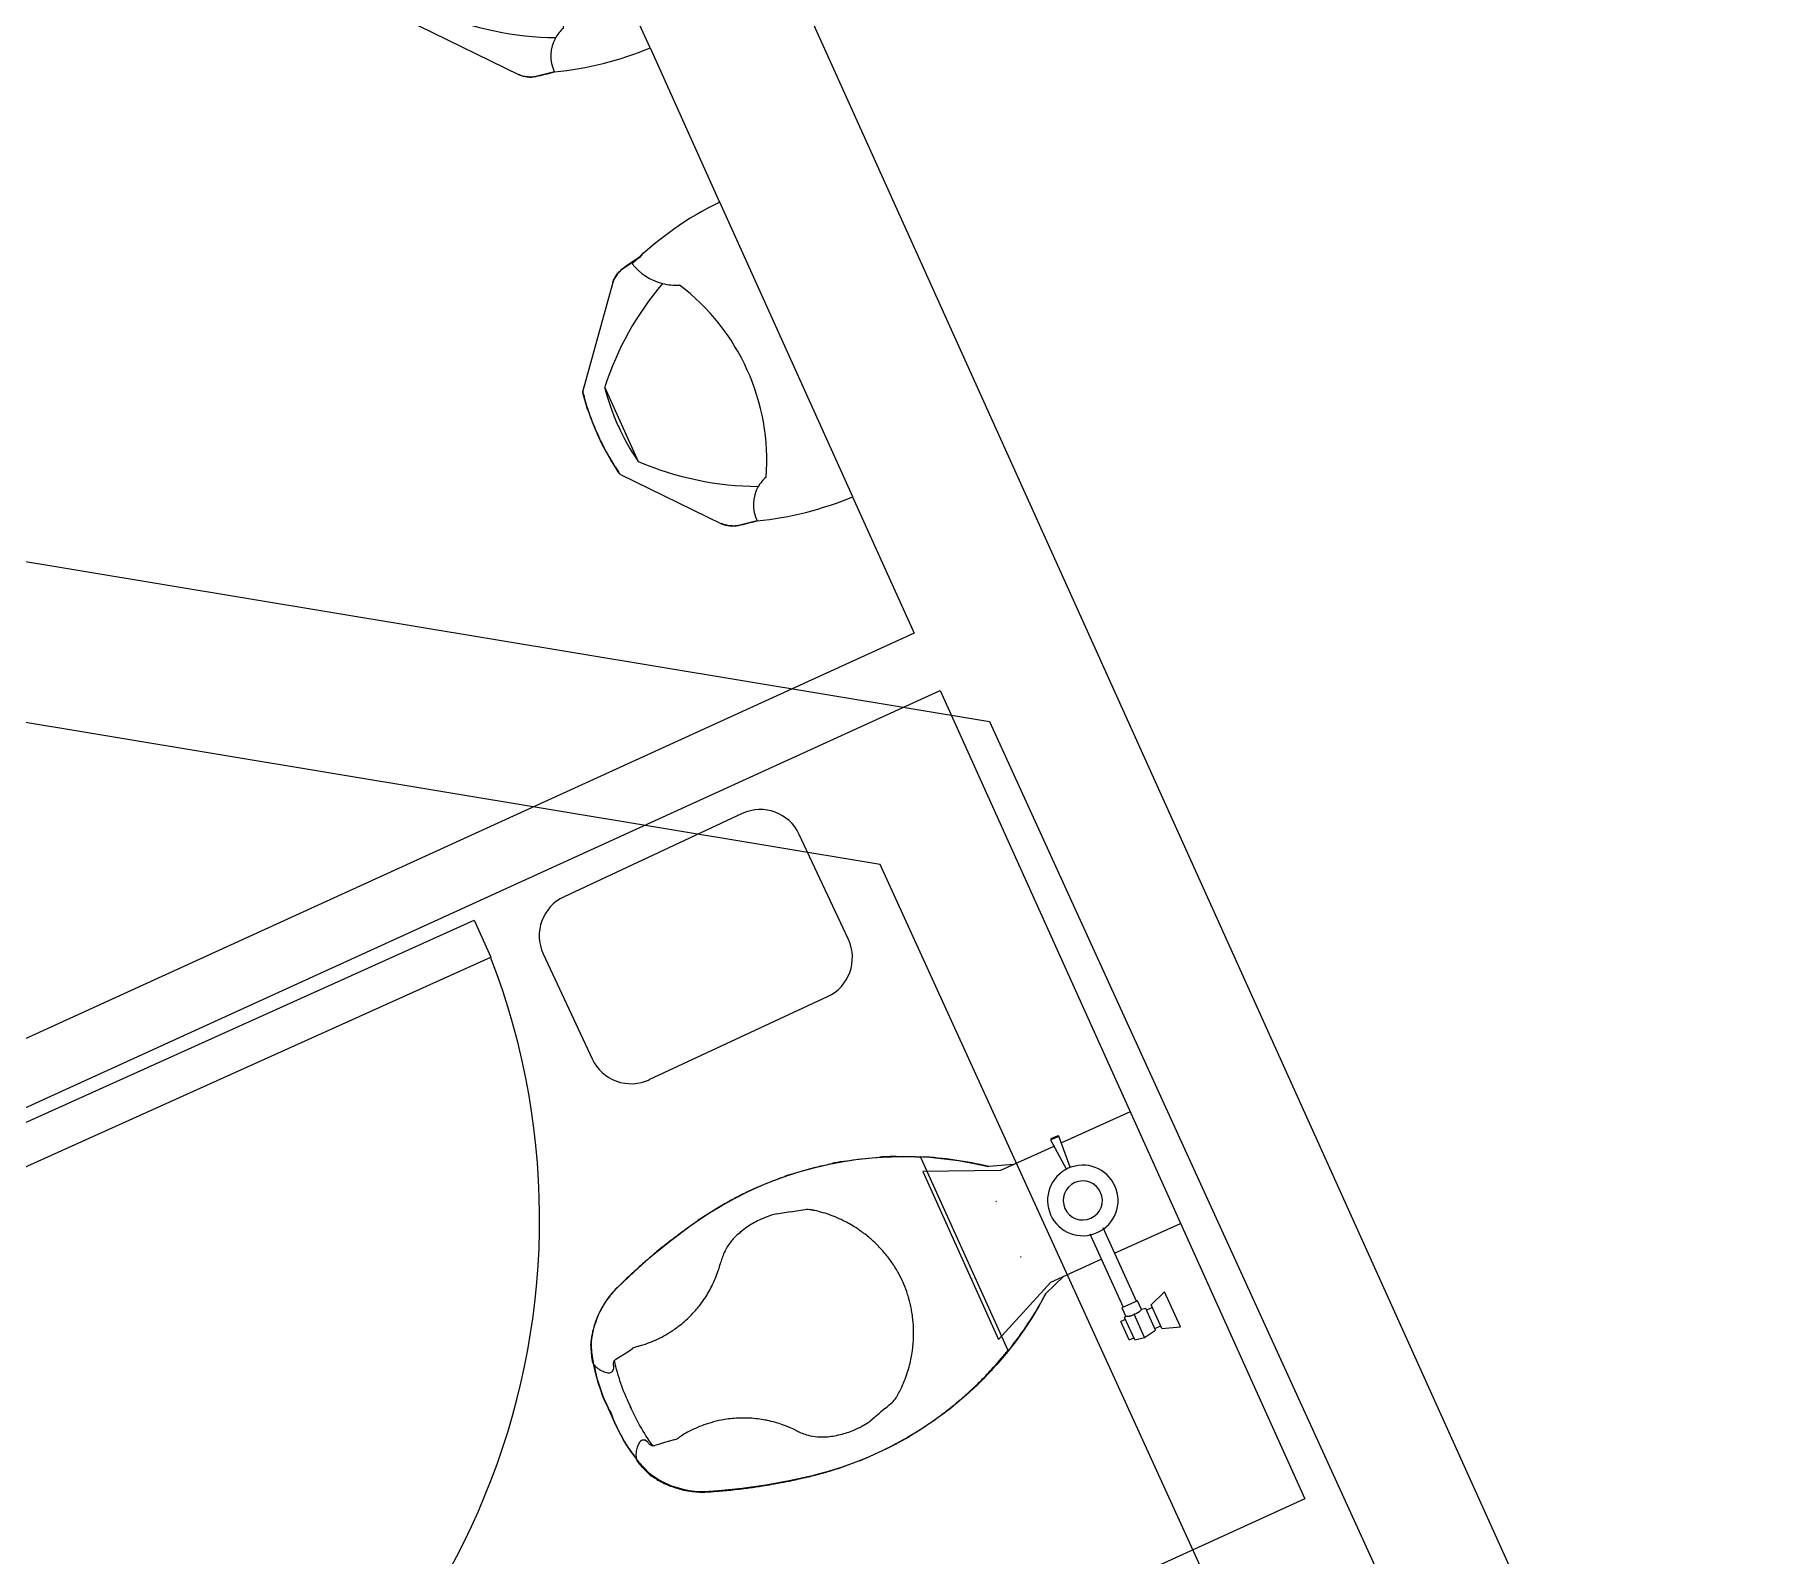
# Model space of a CAD drawing. Header units: metres. Extents: x -217 to -108, y -304 to -188.
# Drawn here: x -148.007 to -145.837, y -225.696 to -223.782 of the extents above; entities that cross this region are included whole.
import ezdxf

# ---------------------------------------------------------------- set-up
doc = ezdxf.new("R2010")
doc.units = ezdxf.units.M
for name, color, linetype, lineweight in [('A-DOOR', 31, 'Continuous', 9), ('A-FLOR', 192, 'Continuous', 9), ('A-WALL', 113, 'Continuous', 9), ('I-FURN', 30, 'Continuous', 9), ('I-WALL', 2, 'Continuous', 9), ('P-SANR-FIXT', 6, 'Continuous', 9)]:
    doc.layers.add(name, color=color, linetype=linetype, lineweight=lineweight)

# ---------------------------------------------------------------- blocks, each defined once
blk = doc.blocks.new('Urinal-2_Reed - Urinal-V77-Nivel 3')
at = {"layer": 'P-SANR-FIXT'}
for p, q in [((-0.0694, 0.3546), (-0.1782, 0.2643)), ((-0.0673, 0.3556), (-0.0653, 0.356)), ((-0.0653, 0.356), (-0.0593, 0.3569)), ((-0.0593, 0.3569), (-0.054, 0.3577)), ((-0.054, 0.3577), (-0.0475, 0.3585)), ((-0.0475, 0.3585), (-0.041, 0.3591)), ((-0.041, 0.3591), (-0.0343, 0.3597)), ((-0.0343, 0.3597), (-0.0264, 0.3601)), ((-0.0264, 0.3601), (-0.0207, 0.3603)), ((-0.0207, 0.3603), (-0.0162, 0.3603)), ((-0.0162, 0.3603), (-0.0136, 0.3604)), ((-0.0099, 0.3604), (-0.0073, 0.3603)), ((-0.0073, 0.3603), (-0.0027, 0.3603)), ((-0.0027, 0.3603), (0.0029, 0.3601)), ((0.0029, 0.3601), (0.0109, 0.3597)), ((0.0109, 0.3597), (0.0175, 0.3591)), ((0.0175, 0.3591), (0.024, 0.3585)), ((0.024, 0.3585), (0.0305, 0.3577)), ((0.0305, 0.3577), (0.0359, 0.3569)), ((0.0359, 0.3569), (0.0418, 0.356)), ((0.0418, 0.356), (0.0439, 0.3556)), ((0.1548, 0.2643), (0.0459, 0.3546)), ((0.0394, 0.3276), (-0.0636, 0.3276)), ((-0.0121, 0.3324), (-0.0117, 0.3324)), ((-0.1931, 0.2221), (-0.189, 0.246)), ((0.1656, 0.246), (0.1703, 0.2183)), ((-0.2153, 0.1), (0.1918, 0.1))]:
    blk.add_line(p, q, dxfattribs=at)
at = {"layer": 'P-SANR-FIXT', "flags": 128}
for points in [[(-0.0694, 0.3546), (-0.0693, 0.3548), (-0.0691, 0.3549), (-0.069, 0.355), (-0.0688, 0.3551), (-0.0687, 0.3551), (-0.0685, 0.3552), (-0.0683, 0.3553), (-0.0682, 0.3554), (-0.068, 0.3554), (-0.0678, 0.3555), (-0.0677, 0.3555), (-0.0675, 0.3556), (-0.0673, 0.3556)], [(-0.0136, 0.3604), (-0.0136, 0.3604), (-0.0136, 0.3604), (-0.0136, 0.3604), (-0.0136, 0.3604), (-0.0136, 0.3604), (-0.0135, 0.3604), (-0.0135, 0.3604), (-0.0135, 0.3604), (-0.0135, 0.3604), (-0.0134, 0.3604), (-0.0134, 0.3604), (-0.0134, 0.3604), (-0.0133, 0.3604), (-0.0133, 0.3604), (-0.0132, 0.3604), (-0.0132, 0.3604), (-0.0132, 0.3604), (-0.0131, 0.3604), (-0.013, 0.3604), (-0.013, 0.3604), (-0.0129, 0.3604), (-0.0129, 0.3604), (-0.0128, 0.3604), (-0.0128, 0.3604), (-0.0127, 0.3604), (-0.0126, 0.3604), (-0.0126, 0.3604), (-0.0125, 0.3604), (-0.0124, 0.3604), (-0.0123, 0.3604), (-0.0123, 0.3604), (-0.0122, 0.3604), (-0.0121, 0.3604), (-0.0121, 0.3604), (-0.012, 0.3604), (-0.0119, 0.3604), (-0.0118, 0.3604), (-0.0118, 0.3604), (-0.0117, 0.3604), (-0.0116, 0.3604), (-0.0115, 0.3604), (-0.0115, 0.3604), (-0.0114, 0.3604), (-0.0113, 0.3604), (-0.0112, 0.3604), (-0.0112, 0.3604), (-0.0111, 0.3604), (-0.011, 0.3604), (-0.011, 0.3604), (-0.0109, 0.3604), (-0.0108, 0.3604), (-0.0108, 0.3604), (-0.0107, 0.3604), (-0.0106, 0.3604), (-0.0106, 0.3604), (-0.0105, 0.3604), (-0.0105, 0.3604), (-0.0104, 0.3604), (-0.0103, 0.3604), (-0.0103, 0.3604), (-0.0103, 0.3604), (-0.0102, 0.3604), (-0.0102, 0.3604), (-0.0101, 0.3604), (-0.0101, 0.3604), (-0.0101, 0.3604), (-0.01, 0.3604), (-0.01, 0.3604), (-0.01, 0.3604), (-0.0099, 0.3604), (-0.0099, 0.3604), (-0.0099, 0.3604), (-0.0099, 0.3604), (-0.0099, 0.3604), (-0.0099, 0.3604), (-0.0099, 0.3604), (-0.0099, 0.3604)], [(0.0439, 0.3556), (0.044, 0.3556), (0.0442, 0.3555), (0.0444, 0.3555), (0.0446, 0.3554), (0.0447, 0.3554), (0.0449, 0.3553), (0.045, 0.3552), (0.0452, 0.3551), (0.0454, 0.355), (0.0455, 0.355), (0.0457, 0.3549), (0.0458, 0.3547), (0.0459, 0.3546)], [(-0.189, 0.246), (-0.1886, 0.2475), (-0.1882, 0.2489), (-0.1877, 0.2503), (-0.1871, 0.2517), (-0.1865, 0.253), (-0.1858, 0.2544), (-0.1851, 0.2557), (-0.1844, 0.257), (-0.1835, 0.2582), (-0.1827, 0.2594), (-0.1817, 0.2606), (-0.1808, 0.2617), (-0.1798, 0.2628), (-0.1787, 0.2639), (-0.1782, 0.2643)], [(0.1548, 0.2643), (0.1558, 0.2633), (0.1569, 0.2622), (0.1579, 0.2611), (0.1588, 0.2599), (0.1597, 0.2587), (0.1605, 0.2575), (0.1613, 0.2562), (0.1621, 0.2549), (0.1628, 0.2536), (0.1634, 0.2523), (0.164, 0.2509), (0.1645, 0.2495), (0.165, 0.2481), (0.1654, 0.2466), (0.1656, 0.246)]]:
    blk.add_lwpolyline(points, dxfattribs=at)
at = {"layer": 'P-SANR-FIXT'}
for centre, radius, start, end in [((-0.0666, 0.3512), 0.00446, 100.1129, 129.6878), ((-0.0136, 0.0544), 0.3059, 99.7206, 100.1129), ((-0.0136, 0.0544), 0.3059, 98.5942, 99.7206), ((-0.0136, 0.0544), 0.3059, 97.5832, 98.5942), ((-0.0136, 0.0544), 0.3059, 96.3569, 97.5832), ((-0.0136, 0.0544), 0.3059, 95.1324, 96.3569), ((-0.0136, 0.0544), 0.3059, 93.8817, 95.1324), ((-0.0136, 0.0544), 0.3059, 92.3855, 93.8817), ((-0.0136, 0.0544), 0.3059, 91.3347, 92.3855), ((-0.0136, 0.0544), 0.3059, 90.4858, 91.3347), ((-0.0136, 0.0544), 0.3059, 89.6476, 90.4858), ((-0.0099, 0.0544), 0.3059, 89.5142, 90.3524), ((-0.0099, 0.0544), 0.3059, 88.6653, 89.5142), ((-0.0099, 0.0544), 0.3059, 87.6145, 88.6653), ((-0.0099, 0.0544), 0.3059, 86.1183, 87.6145), ((-0.0099, 0.0544), 0.3059, 84.8676, 86.1183), ((-0.0099, 0.0544), 0.3059, 83.6431, 84.8676), ((-0.0099, 0.0544), 0.3059, 82.4168, 83.6431), ((-0.0099, 0.0544), 0.3059, 81.4058, 82.4168), ((-0.0099, 0.0544), 0.3059, 80.2794, 81.4058), ((-0.0099, 0.0544), 0.3059, 79.8871, 80.2794), ((0.0431, 0.3512), 0.00446, 50.3122, 79.8871), ((0.2005, 0.0396), 0.3908, 132.5233, 155.2905), ((-0.0121, 0.053), 0.2794, 90, 100.6169), ((-0.0121, 0.053), 0.2794, 79.3831, 89.9215), ((-0.2248, 0.0396), 0.3908, 25.4976, 47.4767), ((-0.1528, 0.237), 0.0373, 132.9289, 165.995), ((0.1293, 0.237), 0.0373, 14.005, 47.0711), ((1.6826, -0.1098), 1.9051, 169.235, 169.965), ((-1.706, -0.1098), 1.9051, 10.035, 10.765), ((0.2139, 0.0862), 0.4294, 161.5461, 178.162), ((-0.192, 0.1761), 0.0461, 35.6313, 91.8185), ((0.1834, 0.1635), 0.0709, 103.8534, 141.373), ((-0.2374, 0.0862), 0.4294, 1.838, 19.8993), ((-0.2374, 0.0862), 0.4294, 18.4539, 19.8993), ((-1.706, -0.1098), 1.9051, 9.8379, 10.035), ((-0.192, 0.1761), 0.0461, 16.5002, 35.6313), ((0.1834, 0.1635), 0.0709, 141.373, 158.8045), ((-0.0153, 0.4317), 0.2764, 241.359, 298.641)]:
    blk.add_arc(centre, radius, start, end, dxfattribs=at)
blk = doc.blocks.new('M_Simple-A ras - 0915 x 2134 mm-990989-Nivel 3')
at = {"layer": 'A-DOOR', "lineweight": 18}
for p, q in [((0.4065, -0.0395), (0.4065, -0.9548)), ((0.4575, -0.0395), (0.4065, -0.0395)), ((0.4575, -0.0395), (0.4575, -0.9548)), ((0.4575, -0.9548), (0.4065, -0.9548))]:
    blk.add_line(p, q, dxfattribs=at)
at = {"layer": 'A-DOOR'}
blk.add_arc((0.4575, -0.0395), 0.9167, 180, 266.8107, dxfattribs=at)
blk = doc.blocks.new('Wastebasket _2_ - Wastebasket _2_-V80-Nivel 3')
at = {"layer": 'I-FURN'}
for p, q in [((0.1783, 0.171), (-0.0693, 0.171)), ((0.1783, 0.171), (-0.0693, 0.171)), ((-0.1233, 0.117), (-0.1233, -0.0291)), ((-0.1233, 0.117), (-0.1233, -0.0291)), ((0.2323, -0.0291), (0.2323, 0.117)), ((0.2323, -0.0291), (0.2323, 0.117)), ((-0.0693, -0.083), (0.1783, -0.083)), ((-0.0693, -0.083), (0.1783, -0.083))]:
    blk.add_line(p, q, dxfattribs=at)
for centre, start, end in [((-0.0693, 0.117), 90, 180), ((-0.0693, 0.117), 90, 180), ((0.1783, 0.117), 0, 90), ((0.1783, 0.117), 360, 90), ((-0.0693, -0.0291), 180, 270), ((-0.0693, -0.0291), 180, 270), ((0.1783, -0.0291), 270, 360), ((0.1783, -0.0291), 270, 360)]:
    blk.add_arc(centre, 0.054, start, end, dxfattribs=at)
blk = doc.blocks.new('Toilet-Wall-Mounted-2_Reed - Toilet-Wall-Mounted-2-V140-Nivel 3')
at = {"layer": 'P-SANR-FIXT'}
for p, q in [((-0.0121, 0.8261), (-0.0172, 0.8262)), ((-0.007, 0.8262), (-0.0121, 0.8261)), ((-0.0744, 0.7992), (-0.0735, 0.8055)), ((-0.0735, 0.8055), (-0.0726, 0.8118)), ((-0.0726, 0.8118), (-0.0717, 0.8181)), ((0.0475, 0.8181), (0.0484, 0.8118)), ((0.0484, 0.8118), (0.0493, 0.8055)), ((0.0493, 0.8055), (0.0501, 0.7992)), ((-0.0752, 0.7935), (-0.0744, 0.7992)), ((0.0501, 0.7992), (0.051, 0.7935)), ((-0.1532, 0.5514), (-0.1552, 0.5583)), ((0.1309, 0.5583), (0.129, 0.5514)), ((-0.1482, 0.534), (-0.1503, 0.5413)), ((0.1261, 0.5413), (0.124, 0.534)), ((0.1038, 0.369), (-0.128, 0.369)), ((-0.128, 0.369), (-0.0891, 0.2793)), ((0.0649, 0.2793), (0.1038, 0.369)), ((-0.1454, 0.3636), (0.1211, 0.3636)), ((-0.0446, 0.368), (-0.0446, 0.3677)), ((-0.0997, 0.2907), (-0.0891, 0.261)), ((0.0649, 0.261), (0.0754, 0.2907)), ((-0.0891, 0.2793), (-0.0891, 0.2094)), ((0.0649, 0.2046), (0.0649, 0.2793)), ((-0.1962, 0.2193), (-0.1962, 0.2129)), ((-0.1962, 0.2193), (-0.1708, 0.2193)), ((-0.1708, 0.2129), (-0.1708, 0.2193)), ((-0.199, 0.2129), (-0.2012, 0.2002)), ((-0.2012, 0.2002), (-0.1984, 0.1839)), ((-0.2012, 0.2002), (-0.1693, 0.2002)), ((-0.199, 0.2129), (-0.1681, 0.2129)), ((-0.1681, 0.2129), (-0.1685, 0.2129)), ((-0.1677, 0.2108), (-0.1681, 0.2129)), ((-0.1555, 0.2108), (-0.1677, 0.2108)), ((-0.1555, 0.1896), (-0.1555, 0.2108)), ((-0.0541, 0.2094), (-0.1555, 0.2094)), ((0.0741, 0.2059), (0.0327, 0.203)), ((0.0327, 0.203), (0.0327, 0.2002)), ((0.0327, 0.2002), (0.0327, 0.1975)), ((0.0327, 0.1975), (0.0741, 0.1946)), ((0.0649, 0.1), (0.0649, 0.1958)), ((0.0753, 0.2046), (0.0741, 0.2059)), ((0.0741, 0.2051), (0.0741, 0.2002)), ((0.0741, 0.2002), (0.0741, 0.1953)), ((0.0741, 0.1946), (0.0753, 0.1958)), ((0.0753, 0.2046), (0.0753, 0.2002)), ((0.0753, 0.2002), (0.0753, 0.1958)), ((-0.1998, 0.1757), (-0.2078, 0.1538)), ((-0.1998, 0.1757), (-0.1673, 0.1757)), ((-0.1984, 0.1839), (-0.1687, 0.1839)), ((-0.1962, 0.1839), (-0.1962, 0.1757)), ((-0.1708, 0.1757), (-0.1708, 0.1839)), ((-0.1687, 0.1839), (-0.1677, 0.1896)), ((-0.1677, 0.1896), (-0.1555, 0.1896)), ((-0.1593, 0.1538), (-0.1673, 0.1757)), ((-0.1555, 0.191), (-0.0541, 0.191)), ((-0.0891, 0.191), (-0.0891, 0.1)), ((-0.2078, 0.1538), (-0.1593, 0.1538))]:
    blk.add_line(p, q, dxfattribs=at)
at = {"layer": 'P-SANR-FIXT', "flags": 128}
for points in [[(-0.0993, 0.8394), (-0.0915, 0.8421), (-0.0836, 0.8445), (-0.0756, 0.8466), (-0.0675, 0.8483), (-0.0593, 0.8498), (-0.0511, 0.8509), (-0.0428, 0.8517), (-0.0346, 0.8521), (-0.0274, 0.8522)], [(-0.0274, 0.8522), (-0.0274, 0.8522), (-0.0274, 0.8522), (-0.0273, 0.8522), (-0.0272, 0.8522), (-0.0271, 0.8522), (-0.027, 0.8522), (-0.0268, 0.8522), (-0.0267, 0.8522), (-0.0264, 0.8522), (-0.0262, 0.8522), (-0.026, 0.8522), (-0.0257, 0.8522), (-0.0254, 0.8522), (-0.0251, 0.8522), (-0.0248, 0.8522), (-0.0244, 0.8522), (-0.024, 0.8522), (-0.0236, 0.8522), (-0.0232, 0.8522), (-0.0228, 0.8522), (-0.0223, 0.8522), (-0.0219, 0.8522), (-0.0214, 0.8522), (-0.0209, 0.8522), (-0.0204, 0.8522), (-0.0199, 0.8522), (-0.0193, 0.8522), (-0.0188, 0.8522), (-0.0182, 0.8522), (-0.0177, 0.8522), (-0.0171, 0.8522), (-0.0165, 0.8522), (-0.0159, 0.8522), (-0.0153, 0.8522), (-0.0147, 0.8522), (-0.0141, 0.8522), (-0.0135, 0.8522), (-0.0129, 0.8522), (-0.0123, 0.8522), (-0.0117, 0.8522), (-0.0111, 0.8522), (-0.0104, 0.8522), (-0.0098, 0.8522), (-0.0092, 0.8522), (-0.0086, 0.8522), (-0.008, 0.8522), (-0.0075, 0.8522), (-0.0069, 0.8522), (-0.0063, 0.8522), (-0.0057, 0.8522), (-0.0052, 0.8522), (-0.0047, 0.8522), (-0.0041, 0.8522), (-0.0036, 0.8522), (-0.0031, 0.8522), (-0.0026, 0.8522), (-0.0021, 0.8522), (-0.0017, 0.8522), (-0.0013, 0.8522), (-0.0008, 0.8522), (-0.0004, 0.8522), (0, 0.8522), (0.0003, 0.8522), (0.0007, 0.8522), (0.001, 0.8522), (0.0013, 0.8522), (0.0016, 0.8522), (0.0019, 0.8522), (0.0021, 0.8522), (0.0023, 0.8522), (0.0025, 0.8522), (0.0027, 0.8522), (0.0028, 0.8522), (0.0029, 0.8522), (0.003, 0.8522), (0.0031, 0.8522), (0.0032, 0.8522), (0.0032, 0.8522), (0.0032, 0.8522)], [(0.0032, 0.8522), (0.0115, 0.8521), (0.0197, 0.8516), (0.028, 0.8507), (0.0362, 0.8496), (0.0443, 0.8481), (0.0524, 0.8463), (0.0604, 0.8442), (0.0683, 0.8417), (0.0751, 0.8394)], [(-0.1528, 0.7796), (-0.1512, 0.7838), (-0.1494, 0.7878), (-0.1474, 0.7918), (-0.1453, 0.7958), (-0.143, 0.7996), (-0.1405, 0.8033), (-0.1379, 0.807), (-0.1352, 0.8105), (-0.1323, 0.8139), (-0.1293, 0.8172), (-0.1262, 0.8204), (-0.1229, 0.8235), (-0.1195, 0.8264), (-0.116, 0.8292), (-0.1124, 0.8318), (-0.1087, 0.8343), (-0.1049, 0.8366), (-0.1038, 0.8373)], [(-0.1038, 0.8373), (-0.1028, 0.8378), (-0.1017, 0.8384), (-0.1006, 0.8389), (-0.0995, 0.8393), (-0.0993, 0.8394)], [(0.0751, 0.8394), (0.0762, 0.8389), (0.0773, 0.8384), (0.0784, 0.8379), (0.0794, 0.8373), (0.0796, 0.8373)], [(0.0796, 0.8373), (0.0834, 0.835), (0.0872, 0.8325), (0.0908, 0.8299), (0.0943, 0.8272), (0.0977, 0.8243), (0.101, 0.8213), (0.1042, 0.8181), (0.1073, 0.8149), (0.1102, 0.8115), (0.1129, 0.808), (0.1156, 0.8044), (0.1181, 0.8006), (0.1204, 0.7968), (0.1226, 0.7929), (0.1246, 0.789), (0.1265, 0.7849), (0.1282, 0.7808), (0.1286, 0.7796)], [(-0.1881, 0.6529), (-0.182, 0.6822), (-0.1748, 0.7113), (-0.1664, 0.7401), (-0.1569, 0.7685), (-0.1528, 0.7796)], [(0.1286, 0.7796), (0.1386, 0.7513), (0.1474, 0.7227), (0.1551, 0.6937), (0.1616, 0.6644), (0.1638, 0.6529)], [(-0.0997, 0.2907), (-0.1106, 0.3052), (-0.1209, 0.3202), (-0.1305, 0.3356), (-0.1396, 0.3513), (-0.148, 0.3674), (-0.1558, 0.3839), (-0.1629, 0.4006), (-0.1694, 0.4176), (-0.1751, 0.4348), (-0.1802, 0.4523), (-0.1845, 0.4699), (-0.1882, 0.4877), (-0.1911, 0.5057), (-0.1933, 0.5237), (-0.1948, 0.5418), (-0.1956, 0.56), (-0.1956, 0.5781), (-0.1949, 0.5963), (-0.1935, 0.6144), (-0.1914, 0.6325), (-0.1885, 0.6504), (-0.1881, 0.6529)], [(0.1638, 0.6529), (0.1668, 0.6349), (0.169, 0.6169), (0.1705, 0.5988), (0.1713, 0.5806), (0.1714, 0.5624), (0.1707, 0.5443), (0.1693, 0.5262), (0.1672, 0.5081), (0.1644, 0.4902), (0.1608, 0.4723), (0.1566, 0.4547), (0.1516, 0.4372), (0.1459, 0.4199), (0.1396, 0.4029), (0.1326, 0.3861), (0.1249, 0.3697), (0.1166, 0.3535), (0.1076, 0.3377), (0.098, 0.3223), (0.0878, 0.3073), (0.077, 0.2926), (0.0754, 0.2907)], [(0.0316, 0.3676), (0.0316, 0.368), (0.0316, 0.368)], [(-0.0446, 0.3008), (-0.0446, 0.3003), (-0.0446, 0.3), (-0.0446, 0.2998), (-0.0446, 0.2998)], [(-0.0446, 0.2998), (-0.0446, 0.2999), (-0.0446, 0.3001), (-0.0446, 0.3004)], [(0.0316, 0.2998), (0.0316, 0.2999), (0.0316, 0.3001), (0.0316, 0.3004), (0.0316, 0.3008)], [(0.0316, 0.3007), (0.0316, 0.3003), (0.0316, 0.3), (0.0316, 0.2998), (0.0316, 0.2998)]]:
    blk.add_lwpolyline(points, dxfattribs=at)
at = {"layer": 'P-SANR-FIXT'}
for centre, radius, start, end in [((-0.0796, 0.8355), 0.011, 74.3177, 106.0601), ((-0.0274, 0.6451), 0.2071, 85.76, 103.3651), ((0.0032, 0.6451), 0.2071, 76.6349, 94.24), ((0.0553, 0.8355), 0.011, 73.9399, 105.6823), ((-0.0481, 0.7414), 0.1117, 130.1463, 134.4249), ((-0.0481, 0.7414), 0.1117, 126.3375, 130.1463), ((-0.0481, 0.7414), 0.1117, 122.944, 126.3375), ((-0.0481, 0.7414), 0.1117, 118.4966, 122.944), ((-0.0295, 0.6614), 0.1921, 108.6207, 111.9784), ((-0.0295, 0.6614), 0.1921, 106.0601, 108.6207), ((-0.0845, 0.8179), 0.0292, 60.8366, 74.3177), ((-0.0172, 0.5524), 0.2738, 88.9306, 101.3185), ((-0.0845, 0.8179), 0.0292, 46.5115, 60.8366), ((-0.0845, 0.8179), 0.0292, 33.8743, 46.5115), ((-0.0655, 0.8307), 0.00635, 282.026, 352.5928), ((-0.0655, 0.8307), 0.00635, 352.5928, 33.8743), ((-0.007, 0.5524), 0.2738, 78.6815, 91.0694), ((0.0413, 0.8307), 0.00635, 146.1257, 187.4072), ((0.0413, 0.8307), 0.00635, 187.4072, 257.974), ((0.0603, 0.8179), 0.0292, 133.4885, 146.1257), ((0.0603, 0.8179), 0.0292, 119.1634, 133.4885), ((0.0603, 0.8179), 0.0292, 105.6823, 119.1634), ((0.0052, 0.6614), 0.1921, 71.3793, 73.9399), ((0.0052, 0.6614), 0.1921, 68.0216, 71.3793), ((0.0238, 0.7414), 0.1117, 57.056, 61.5034), ((0.0238, 0.7414), 0.1117, 53.6625, 57.056), ((0.0238, 0.7414), 0.1117, 49.8537, 53.6625), ((0.0238, 0.7414), 0.1117, 45.5751, 49.8537), ((-0.0481, 0.7414), 0.1117, 144.8571, 150.229), ((-0.0481, 0.7414), 0.1117, 138.9306, 144.8571), ((-0.0481, 0.7414), 0.1117, 134.4249, 138.9306), ((-0.0646, 0.8171), 0.00714, 133.5645, 171.9341), ((-0.0646, 0.8171), 0.00714, 102.7323, 133.5645), ((-0.0295, 0.6614), 0.1667, 102.026, 102.7323), ((0.0052, 0.6614), 0.1667, 77.2677, 77.974), ((0.0404, 0.8171), 0.00714, 46.4355, 77.2677), ((0.0404, 0.8171), 0.00714, 8.0659, 46.4355), ((0.0238, 0.7414), 0.1117, 41.0694, 45.5751), ((0.0238, 0.7414), 0.1117, 35.1429, 41.0694), ((0.0238, 0.7414), 0.1117, 29.771, 35.1429), ((-0.0481, 0.7414), 0.1117, 154.7937, 159.4295), ((-0.0481, 0.7414), 0.1117, 150.229, 154.7937), ((-0.0541, 0.7905), 0.0213, 171.9341, 189.6083), ((-0.2198, 0.7625), 0.1467, 8.0226, 9.6083), ((-0.2198, 0.7625), 0.1467, 5.4067, 8.0226), ((0.1956, 0.7625), 0.1467, 171.9774, 174.5933), ((0.1956, 0.7625), 0.1467, 170.3917, 171.9774), ((0.0299, 0.7905), 0.0213, 350.3917, 8.0659), ((0.0238, 0.7414), 0.1117, 25.2063, 29.771), ((0.0238, 0.7414), 0.1117, 20.5705, 25.2063), ((0.5492, 0.5172), 0.7497, 160.4503, 161.1959), ((0.5492, 0.5172), 0.7497, 159.4295, 160.4503), ((-0.2198, 0.7625), 0.1467, 1.1736, 5.4067), ((-0.2198, 0.7625), 0.1467, 356.7087, 1.1736), ((0.1956, 0.7625), 0.1467, 174.5933, 178.8264), ((0.1956, 0.7625), 0.1467, 178.8264, 183.2913), ((-0.5735, 0.5172), 0.7497, 19.5497, 20.5705), ((-0.5735, 0.5172), 0.7497, 18.8041, 19.5497), ((0.5492, 0.5172), 0.7497, 162.8694, 163.5226), ((0.5492, 0.5172), 0.7497, 161.9786, 162.8694), ((0.5492, 0.5172), 0.7497, 161.1959, 161.9786), ((-0.2198, 0.7625), 0.1467, 346.5938, 352.023), ((-0.2198, 0.7625), 0.1467, 352.023, 356.7087), ((0.1956, 0.7625), 0.1467, 183.2913, 187.977), ((0.1956, 0.7625), 0.1467, 187.977, 193.4062), ((-0.5735, 0.5172), 0.7497, 18.0214, 18.8041), ((-0.5735, 0.5172), 0.7497, 17.1306, 18.0214), ((-0.5735, 0.5172), 0.7497, 16.4774, 17.1306), ((0.5492, 0.5172), 0.7497, 164.1857, 164.846), ((0.5492, 0.5172), 0.7497, 163.5226, 164.1857), ((-0.2198, 0.7625), 0.1467, 339.2643, 343.0753), ((-0.2198, 0.7625), 0.1467, 343.0753, 346.5938), ((0.1956, 0.7625), 0.1467, 193.4062, 196.9247), ((0.1956, 0.7625), 0.1467, 196.9247, 200.7357), ((-0.5735, 0.5172), 0.7497, 15.8143, 16.4774), ((-0.5735, 0.5172), 0.7497, 15.154, 15.8143), ((0.5492, 0.5172), 0.7497, 165.8282, 166.5009), ((0.5492, 0.5172), 0.7497, 164.846, 165.8282), ((-0.2198, 0.7625), 0.1467, 328.5972, 332.5994), ((-0.2198, 0.7625), 0.1467, 332.5994, 335.4216), ((-0.2198, 0.7625), 0.1467, 335.4216, 339.2643), ((0.1956, 0.7625), 0.1467, 200.7357, 204.5784), ((0.1956, 0.7625), 0.1467, 204.5784, 207.4006), ((0.1956, 0.7625), 0.1467, 207.4006, 211.4028), ((-0.5735, 0.5172), 0.7497, 14.1718, 15.154), ((-0.5735, 0.5172), 0.7497, 13.4991, 14.1718), ((0.5492, 0.5172), 0.7497, 167.5285, 168.2714), ((0.5492, 0.5172), 0.7497, 166.5009, 167.5285), ((-0.2198, 0.7625), 0.1467, 320.0811, 323.847), ((-0.2198, 0.7625), 0.1467, 323.847, 324.9412), ((-0.2198, 0.7625), 0.1467, 324.9412, 328.5972), ((0.1956, 0.7625), 0.1467, 211.4028, 215.0588), ((0.1956, 0.7625), 0.1467, 215.0588, 216.153), ((0.1956, 0.7625), 0.1467, 216.153, 219.9189), ((-0.5735, 0.5172), 0.7497, 12.4715, 13.4991), ((-0.5735, 0.5172), 0.7497, 11.7286, 12.4715), ((0.2589, 0.5711), 0.4544, 169.4968, 171.8909), ((0.5492, 0.5172), 0.7497, 168.8382, 169.4968), ((0.5492, 0.5172), 0.7497, 168.2714, 168.8382), ((-0.2198, 0.7625), 0.1467, 309.8884, 313.2472), ((-0.2198, 0.7625), 0.1467, 313.2472, 317.0752), ((-0.2198, 0.7625), 0.1467, 317.0752, 320.0811), ((0.1956, 0.7625), 0.1467, 219.9189, 222.9248), ((0.1956, 0.7625), 0.1467, 222.9248, 226.7528), ((0.1956, 0.7625), 0.1467, 226.7528, 230.1116), ((-0.5735, 0.5172), 0.7497, 11.1618, 11.7286), ((-0.5735, 0.5172), 0.7497, 10.5032, 11.1618), ((-0.2831, 0.5711), 0.4544, 8.1091, 10.5032), ((0.2589, 0.5711), 0.4544, 171.8909, 173.9014), ((-0.0862, 0.5939), 0.0683, 141.0718, 150.9442), ((-0.0862, 0.5939), 0.0683, 134.255, 141.0718), ((-0.0862, 0.5939), 0.0683, 128.4001, 134.255), ((-0.2198, 0.7625), 0.1467, 308.4001, 309.8884), ((0.1956, 0.7625), 0.1467, 230.1116, 231.5999), ((0.062, 0.5939), 0.0683, 45.745, 51.5999), ((0.062, 0.5939), 0.0683, 38.9282, 45.745), ((0.062, 0.5939), 0.0683, 29.0558, 38.9282), ((-0.2831, 0.5711), 0.4544, 6.0986, 8.1091), ((0.2589, 0.5711), 0.4544, 173.9014, 176.2985), ((-0.0446, 0.5791), 0.1125, 164.5237, 169.6279), ((-0.0446, 0.5791), 0.1125, 160.3481, 164.5237), ((-0.0862, 0.5939), 0.0683, 156.5557, 160.3481), ((-0.0862, 0.5939), 0.0683, 150.9442, 156.5557), ((0.062, 0.5939), 0.0683, 23.4443, 29.0558), ((0.062, 0.5939), 0.0683, 19.6519, 23.4443), ((0.0204, 0.5791), 0.1125, 15.4763, 19.6519), ((0.0204, 0.5791), 0.1125, 10.3721, 15.4763), ((-0.2831, 0.5711), 0.4544, 3.7015, 6.0986), ((0.2589, 0.5711), 0.4544, 176.2985, 178.6879), ((0.2587, 0.57), 0.4544, 177.3583, 177.9147), ((-0.0446, 0.5791), 0.1125, 174.1245, 178.5767), ((-0.0446, 0.5791), 0.1125, 169.6279, 174.1245), ((0.0204, 0.5791), 0.1125, 5.8755, 10.3721), ((0.0204, 0.5791), 0.1125, 1.4233, 5.8755), ((-0.2831, 0.5711), 0.4544, 1.3121, 3.7015), ((-0.2829, 0.57), 0.4544, 2.0853, 2.6376), ((0.2589, 0.5711), 0.4544, 178.6879, 181.705), ((-0.0446, 0.5791), 0.1125, 178.5767, 184.2118), ((-0.0446, 0.5791), 0.1125, 184.2118, 188.9694), ((0.0204, 0.5791), 0.1125, 351.0306, 355.7882), ((0.0204, 0.5791), 0.1125, 355.7882, 1.4233), ((-0.2831, 0.5711), 0.4544, 358.295, 1.3121), ((0.2589, 0.5711), 0.4544, 181.705, 184.8134), ((-0.0446, 0.5791), 0.1125, 188.9694, 190.6541), ((4.9413, 2.0057), 5.298, 195.9325, 196.046), ((-4.9656, 2.0057), 5.298, 343.954, 344.0675), ((0.0204, 0.5791), 0.1125, 349.3459, 351.0306), ((-0.2831, 0.5711), 0.4544, 355.1866, 358.295), ((0.2589, 0.5711), 0.4544, 184.8134, 187.9252), ((0.2587, 0.57), 0.4544, 185.0286, 186.2428), ((4.9413, 2.0057), 5.298, 196.1278, 196.2436), ((-0.1223, 0.5304), 0.0239, 196.2436, 215.3321), ((0.098, 0.5304), 0.0239, 324.6679, 343.7564), ((-4.9656, 2.0057), 5.298, 343.7564, 343.8722), ((-0.2831, 0.5711), 0.4544, 352.0748, 355.1866), ((-0.2829, 0.57), 0.4544, 353.7572, 354.9714), ((0.2589, 0.5711), 0.4544, 187.9252, 190.3179), ((-0.0108, 0.6094), 0.1606, 215.3321, 216.9423), ((-0.0108, 0.6094), 0.1606, 216.9423, 219.7413), ((-0.0108, 0.6094), 0.1606, 219.7413, 223.603), ((-0.0134, 0.6094), 0.1606, 316.397, 320.2587), ((-0.0134, 0.6094), 0.1606, 320.2587, 323.0577), ((-0.0134, 0.6094), 0.1606, 323.0577, 324.6679), ((-0.2831, 0.5711), 0.4544, 349.6821, 352.0748), ((0.2589, 0.5711), 0.4544, 190.3179, 192.6512), ((-0.0108, 0.6094), 0.1606, 223.603, 227.5446), ((-0.0108, 0.6094), 0.1606, 227.5446, 231.2568), ((-0.0108, 0.6094), 0.1606, 231.2568, 234.5809), ((-0.0108, 0.6094), 0.1606, 234.5809, 237.7254), ((-0.0134, 0.6094), 0.1606, 302.2746, 305.4191), ((-0.0134, 0.6094), 0.1606, 305.4191, 308.7432), ((-0.0134, 0.6094), 0.1606, 308.7432, 312.4554), ((-0.0134, 0.6094), 0.1606, 312.4554, 316.397), ((-0.2831, 0.5711), 0.4544, 347.3488, 349.6821), ((0.2589, 0.5711), 0.4544, 192.6512, 194.9302), ((0.2587, 0.57), 0.4544, 192.8281, 194.6611), ((-0.0108, 0.6094), 0.1606, 237.7254, 239.9384), ((-0.0108, 0.6094), 0.1606, 239.9384, 241.4633), ((-0.0108, 0.6094), 0.1606, 241.4633, 244.1611), ((-0.0108, 0.6094), 0.1606, 244.1611, 246.0422), ((-0.0108, 0.6094), 0.1606, 246.0422, 249.5609), ((-0.0108, 0.6094), 0.1606, 249.5609, 252.1948), ((-0.0108, 0.6094), 0.1606, 252.1948, 255.2598), ((-0.0134, 0.6094), 0.1606, 284.7402, 287.8052), ((-0.0134, 0.6094), 0.1606, 287.8052, 290.4391), ((-0.0134, 0.6094), 0.1606, 290.4391, 293.9578), ((-0.0134, 0.6094), 0.1606, 293.9578, 295.8389), ((-0.0134, 0.6094), 0.1606, 295.8389, 298.5367), ((-0.0134, 0.6094), 0.1606, 298.5367, 300.0616), ((-0.0134, 0.6094), 0.1606, 300.0616, 302.2746), ((-0.2831, 0.5711), 0.4544, 345.0698, 347.3488), ((-0.2829, 0.57), 0.4544, 345.3389, 347.1719), ((0.2589, 0.5711), 0.4544, 194.9302, 196.8092), ((0.2589, 0.5711), 0.4544, 196.8092, 198.9021), ((-0.0108, 0.6094), 0.1606, 255.2598, 257.8456), ((-0.0108, 0.6094), 0.1606, 257.8456, 260.4162), ((-0.0108, 0.6094), 0.1606, 260.4162, 262.0544), ((-0.0108, 0.6094), 0.1606, 262.0544, 264.7201), ((-0.0108, 0.6094), 0.1606, 264.7201, 269.5258), ((-0.0134, 0.6094), 0.1606, 270.4742, 275.2799), ((-0.0134, 0.6094), 0.1606, 275.2799, 277.9456), ((-0.0134, 0.6094), 0.1606, 277.9456, 279.5838), ((-0.0134, 0.6094), 0.1606, 279.5838, 282.1544), ((-0.0134, 0.6094), 0.1606, 282.1544, 284.7402), ((-0.2831, 0.5711), 0.4544, 341.0979, 343.1908), ((-0.2831, 0.5711), 0.4544, 343.1908, 345.0698), ((0.2589, 0.5711), 0.4544, 198.9021, 201.087), ((-0.2831, 0.5711), 0.4544, 338.913, 341.0979), ((0.2587, 0.57), 0.4544, 200.5907, 203.136), ((0.2589, 0.5711), 0.4544, 201.087, 203.9206), ((-0.2831, 0.5711), 0.4544, 336.0794, 338.913), ((-0.2829, 0.57), 0.4544, 336.864, 339.4093), ((0.2589, 0.5711), 0.4544, 203.9206, 205.4621), ((0.2589, 0.5711), 0.4544, 205.4621, 207.1636), ((-0.2831, 0.5711), 0.4544, 332.8364, 334.5379), ((-0.2831, 0.5711), 0.4544, 334.5379, 336.0794), ((0.2587, 0.57), 0.4544, 207.0353, 217.9377), ((-0.2829, 0.57), 0.4544, 322.0623, 332.9647), ((-0.0121, 0.2002), 0.0444, 90, 270), ((-0.0121, 0.2002), 0.0444, 270, 90), ((-0.0121, 0.2002), 0.0246, 90, 270), ((-0.0121, 0.2002), 0.0246, 270, 90)]:
    blk.add_arc(centre, radius, start, end, dxfattribs=at)
for points in [[(-0.1693, 0.2002), (-0.1694, 0.2009), (-0.1696, 0.202), (-0.1696, 0.2031), (-0.1696, 0.2038), (-0.1696, 0.2043), (-0.1696, 0.2048), (-0.1695, 0.2054), (-0.1694, 0.2061), (-0.1692, 0.2068), (-0.1691, 0.2073), (-0.169, 0.2075), (-0.1689, 0.2077), (-0.1689, 0.2079), (-0.1688, 0.2081), (-0.1687, 0.2085), (-0.1685, 0.209), (-0.1683, 0.2095), (-0.1681, 0.2098), (-0.1681, 0.21), (-0.168, 0.2102), (-0.1679, 0.2104), (-0.1678, 0.2107), (-0.1677, 0.2108), (-0.1677, 0.2108)], [(-0.1677, 0.1896), (-0.1677, 0.1896), (-0.1678, 0.1897), (-0.1679, 0.19), (-0.168, 0.1903), (-0.1681, 0.1905), (-0.1681, 0.1907), (-0.1683, 0.191), (-0.1685, 0.1914), (-0.1687, 0.1919), (-0.1688, 0.1923), (-0.1689, 0.1925), (-0.1689, 0.1927), (-0.169, 0.1929), (-0.1691, 0.1932), (-0.1692, 0.1936), (-0.1694, 0.1943), (-0.1695, 0.195), (-0.1696, 0.1957), (-0.1696, 0.1961), (-0.1696, 0.1966), (-0.1696, 0.1973), (-0.1696, 0.1985), (-0.1694, 0.1995), (-0.1693, 0.2002)]]:
    blk.add_open_spline(points, degree=3, knots=[-1, -1, -1, -1, -0.875, -0.8125, -0.78125, -0.75, -0.71875, -0.6875, -0.625, -0.5625, -0.53125, -0.515625, -0.5, -0.484375, -0.46875, -0.4375, -0.375, -0.3125, -0.28125, -0.25, -0.21875, -0.1875, -0.125, 0, 0, 0, 0], dxfattribs=at)

msp = doc.modelspace()

# ---------------------------------------------------------------- linework, layer by layer
at = {"layer": 'A-FLOR'}
for start in [315.88297, 26.21107]:
    msp.add_arc((-148.6429, -232.2808), 14.3165, start, 92.68728, dxfattribs=at)
at = {"layer": 'A-WALL', "lineweight": 25}
for p, q in [((-145.8983, -226.2695), (-148.432, -220.6541)), ((-147.2326, -223.7987), (-147.145, -223.9928)), ((-146.9776, -224.3639), (-146.9001, -224.5355)), ((-146.8676, -224.6075), (-146.4086, -225.6249))]:
    msp.add_line(p, q, dxfattribs=at)
at = {"layer": 'A-WALL'}
for p, q in [((-150.4427, -224.043), (-146.8053, -224.6467)), ((-146.9431, -224.8265), (-150.4085, -224.2514)), ((-146.8053, -224.6467), (-145.9398, -226.5432)), ((-146.1162, -226.6384), (-146.9431, -224.8265))]:
    msp.add_line(p, q, dxfattribs=at)
for radius, start, end in [(13.3748, 316.37791, 92.19234), (13.1748, 316.73141, 91.83884)]:
    msp.add_arc((-148.6073, -232.2647), radius, start, end, dxfattribs=at)
at = {"layer": 'I-WALL', "lineweight": 25}
for p, q in [((-146.9001, -224.5355), (-148.3992, -225.2195)), ((-148.2948, -225.2588), (-146.8676, -224.6075)), ((-146.4086, -225.6249), (-147.8358, -226.2762))]:
    msp.add_line(p, q, dxfattribs=at)

# ---------------------------------------------------------------- block references
at = {"layer": 'A-DOOR', "rotation": 114.2851259014061}
msp.add_blockref('M_Simple-A ras - 0915 x 2134 mm-990989-Nivel 3', (-148.1363, -225.7063), dxfattribs=at)
at = {"layer": 'I-FURN', "rotation": 24.99999999999955}
msp.add_blockref('Wastebasket _2_ - Wastebasket _2_-V80-Nivel 3', (-147.2058, -224.9929), dxfattribs=at)
at = {"layer": 'P-SANR-FIXT', "rotation": 114.285125901406}
for name, p in [('Urinal-2_Reed - Urinal-V77-Nivel 3', (-147.2299, -223.5614)), ('Urinal-2_Reed - Urinal-V77-Nivel 3', (-146.9749, -224.1265)), ('Toilet-Wall-Mounted-2_Reed - Toilet-Wall-Mounted-2-V140-Nivel 3', (-146.5104, -225.1561))]:
    msp.add_blockref(name, p, dxfattribs=at)

doc.saveas('drawing.dxf')
